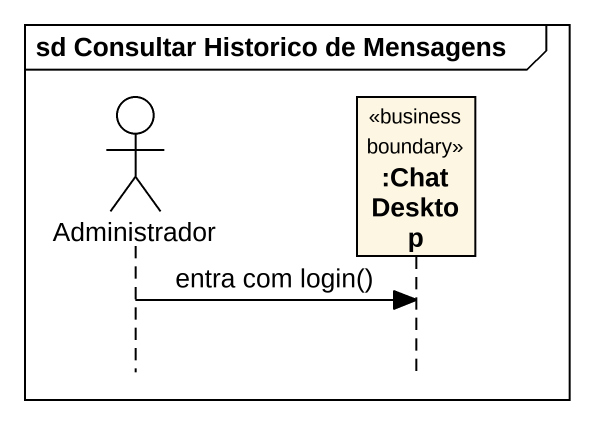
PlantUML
@startuml
mainframe sd Consultar Historico de Mensagens
hide footbox
actor Administrador
participant ":ChatDesktop" as ChatDesktop <<business boundary>>

Administrador -> ChatDesktop : entra com login()
@enduml
